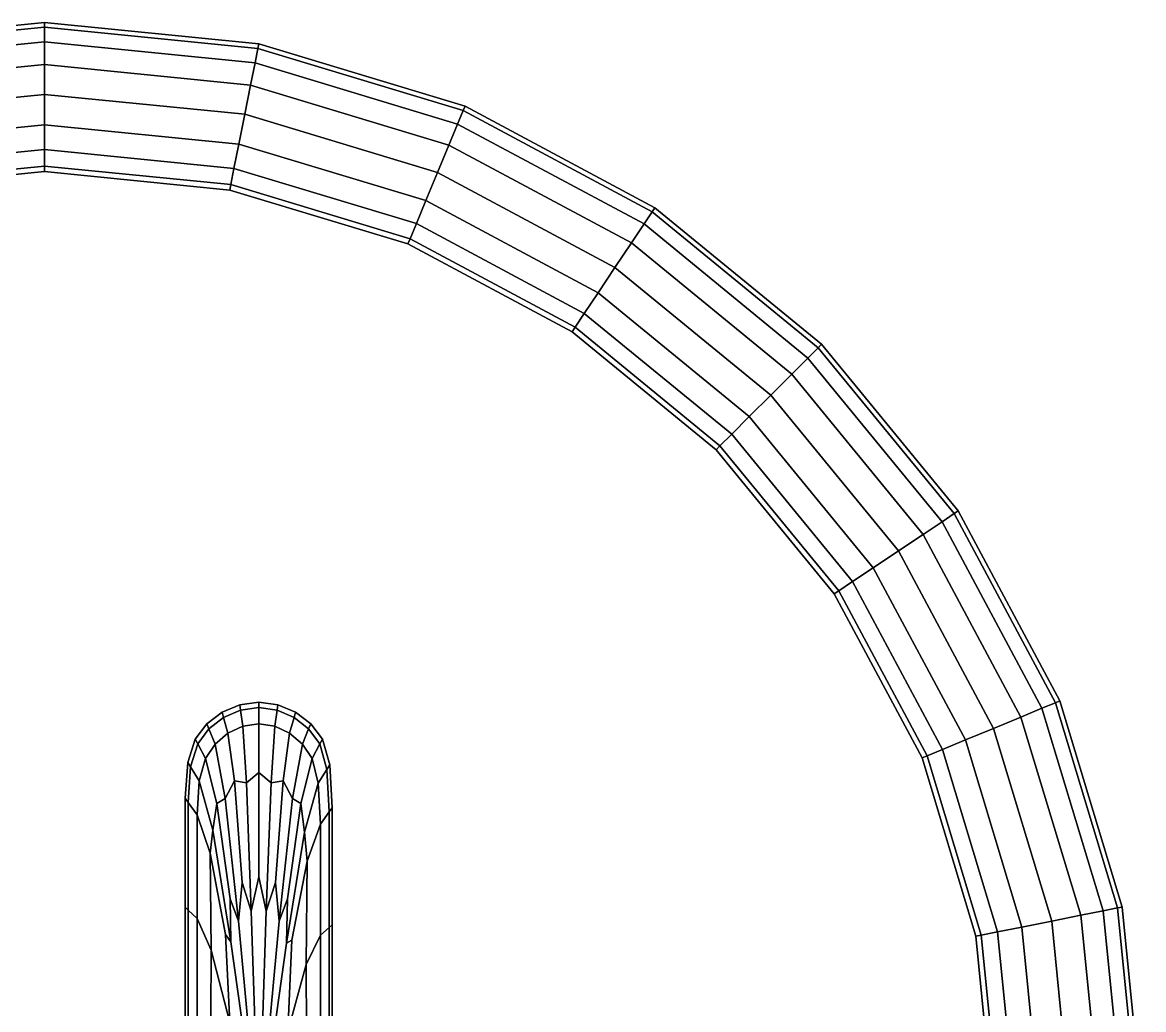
# Model space of a CAD drawing. Extents: x -1.16 to -0.13, y -0.58 to 0.46.
# Drawn here: x -0.656 to -0.127, y -0.009 to 0.457 of the extents above; entities that cross this region are included whole.
import ezdxf

# ---------------------------------------------------------------- set-up
doc = ezdxf.new("R2010")
doc.units = 0

# ---------------------------------------------------------------- blocks, each defined once
blk = doc.blocks.new('Circle')
at = {"layer": 'Meshes', "color": 250}
mesh = blk.add_polyface(dxfattribs=at)
corners = [(-0.137886, 0.693204), (-0.13497, 0.678543), (-0.264804, 0.639293), (-0.270525, 0.653107), (-0.274171, 0.661909, 0.001731), (-0.139745, 0.702547, 0.001731), (0, 0.716445, 0.001731), (0, 0.706917), (0, 0.691966), (-0.124125, 0.624019), (-0.122009, 0.613382, 0.001731), (-0.239374, 0.577902, 0.001731), (-0.243525, 0.587923), (-0.249752, 0.602955), (-0.127298, 0.639973), (0, 0.652634), (0, 0.636363), (0, 0.625517, 0.001731), (-0.131177, 0.659474), (-0.257362, 0.621327), (0, 0.67252), (-0.140364, 0.705661, 0.006922), (0, 0.719621, 0.006922), (-0.275387, 0.664843, 0.006922), (-0.140364, 0.705661, 0.02018), (0, 0.719621, 0.02018), (-0.121304, 0.609837, 0.006922), (-0.237991, 0.574562, 0.006922), (0, 0.621901, 0.006922), (0, 0.621901, 0.02018), (-0.121304, 0.609837, 0.02018), (-0.237991, 0.574562, 0.02018), (-0.121304, 0.609837, 0.04611), (-0.237991, 0.574562, 0.04611), (0, 0.621901, 0.04611), (0, 0.621901, 0.072461), (-0.121304, 0.609837, 0.072461), (-0.237991, 0.574562, 0.072461), (-0.140364, 0.705661, 0.04611), (0, 0.719621, 0.04611), (-0.140364, 0.705661, 0.072461), (0, 0.719621, 0.072461), (-0.140364, 0.705661, 0.08698), (0, 0.719621, 0.08698), (-0.275387, 0.664843, 0.08698), (-0.274171, 0.661909, 0.093433), (-0.139745, 0.702547, 0.093433), (0, 0.716445, 0.093433), (-0.121304, 0.609837, 0.08698), (-0.237991, 0.574562, 0.08698), (0, 0.621901, 0.08698), (0, 0.625517, 0.093433), (-0.122009, 0.613382, 0.093433), (-0.239374, 0.577902, 0.093433), (-0.137886, 0.693204, 0.095584), (0, 0.706917, 0.095584), (-0.270525, 0.653107, 0.095584), (-0.264804, 0.639293, 0.095584), (-0.13497, 0.678543, 0.095584), (0, 0.691966, 0.095584), (-0.124125, 0.624018, 0.095584), (0, 0.636363, 0.095584), (0, 0.652634, 0.095584), (-0.127298, 0.639973, 0.095584), (-0.249752, 0.602955, 0.095584), (-0.243525, 0.587923, 0.095584), (-0.131177, 0.659474, 0.095584), (0, 0.67252, 0.095584), (-0.257362, 0.621327, 0.095584), (-0.131151, 0.274443, 0.04611), (-0.131151, 0.274443, 0.02018), (-0.143608, 0.272832, 0.02018), (-0.143608, 0.272832, 0.04611), (-0.143608, 0.272832, 0.072461), (-0.131151, 0.274443, 0.072461), (-0.118695, 0.272832, 0.072461), (-0.118695, 0.272832, 0.04611), (-0.118695, 0.272832, 0.02018), (-0.131151, 0.274443, 0.08698), (-0.143608, 0.272832, 0.08698), (-0.118695, 0.272832, 0.08698)]
mesh.append_faces([[corners[k] for k in face] for face in [(0, 1, 2, 3), (0, 3, 4, 5), (0, 5, 6, 7), (0, 7, 8, 1), (9, 10, 11, 12), (9, 12, 13, 14), (9, 14, 15, 16), (9, 16, 17, 10), (18, 14, 13, 19), (18, 19, 2, 1), (18, 1, 8, 20), (18, 20, 15, 14), (21, 22, 6, 5), (21, 5, 4, 23), (21, 24, 25, 22), (26, 27, 11, 10), (26, 10, 17, 28), (26, 28, 29, 30), (26, 30, 31, 27), (32, 33, 31, 30), (32, 30, 29, 34), (32, 34, 35, 36), (32, 36, 37, 33), (38, 39, 25, 24), (38, 40, 41, 39), (42, 43, 41, 40), (42, 44, 45, 46), (42, 46, 47, 43), (48, 49, 37, 36), (48, 36, 35, 50), (48, 50, 51, 52), (48, 52, 53, 49), (54, 55, 47, 46), (54, 46, 45, 56), (54, 56, 57, 58), (54, 58, 59, 55), (60, 61, 62, 63), (60, 63, 64, 65), (60, 65, 53, 52), (60, 52, 51, 61), (66, 67, 59, 58), (66, 58, 57, 68), (66, 68, 64, 63), (66, 63, 62, 67), (69, 70, 71, 72), (69, 72, 73, 74), (69, 74, 75, 76), (69, 76, 77, 70), (78, 74, 73, 79), (78, 80, 75, 74)]], dxfattribs={"color": 250})
mesh = blk.add_polyface(dxfattribs=at)
corners = [(0.137887, 0.693204), (0.134971, 0.678542), (0, 0.691966), (0, 0.706917), (0, 0.716445, 0.001731), (0.139746, 0.702546, 0.001731), (0.274172, 0.661909, 0.001731), (0.270526, 0.653106), (0.264804, 0.639293), (0.124125, 0.624018), (0.12201, 0.613382, 0.001731), (0, 0.625517, 0.001731), (0, 0.636363), (0, 0.652634), (0.127299, 0.639973), (0.249753, 0.602955), (0.243526, 0.587923), (0.239375, 0.577902, 0.001731), (0.131178, 0.659473), (0, 0.67252), (0.257363, 0.621327), (0.140365, 0.705661, 0.006922), (0.275387, 0.664843, 0.006922), (0, 0.719621, 0.006922), (0, 0.719621, 0.02018), (0.140365, 0.705661, 0.02018), (0.121305, 0.609836, 0.006922), (0, 0.621901, 0.006922), (0.237992, 0.574561, 0.006922), (0.237992, 0.574561, 0.02018), (0.121305, 0.609836, 0.02018), (0, 0.621901, 0.02018), (0.121305, 0.609836, 0.04611), (0, 0.621901, 0.04611), (0.237992, 0.574561, 0.04611), (0.237992, 0.574561, 0.072461), (0.121305, 0.609836, 0.072461), (0, 0.621901, 0.072461), (0.140365, 0.705661, 0.04611), (0, 0.719621, 0.04611), (0, 0.719621, 0.072461), (0.140365, 0.705661, 0.072461), (0.140365, 0.705661, 0.08698), (0, 0.719621, 0.08698), (0, 0.716445, 0.093433), (0.139746, 0.702546, 0.093433), (0.274172, 0.661909, 0.093433), (0.275387, 0.664843, 0.08698), (0.121305, 0.609836, 0.08698), (0, 0.621901, 0.08698), (0.237992, 0.574561, 0.08698), (0.239375, 0.577902, 0.093433), (0.12201, 0.613382, 0.093433), (0, 0.625517, 0.093433), (0.137887, 0.693204, 0.095584), (0.270526, 0.653106, 0.095584), (0, 0.706917, 0.095584), (0, 0.691966, 0.095584), (0.134971, 0.678542, 0.095584), (0.264804, 0.639293, 0.095584), (0.124125, 0.624018, 0.095584), (0.243526, 0.587923, 0.095584), (0.249753, 0.602955, 0.095584), (0.127299, 0.639973, 0.095584), (0, 0.652634, 0.095584), (0, 0.636363, 0.095584), (0.14034, 0.274443, 0.04611), (0.14034, 0.274443, 0.02018), (0.127883, 0.272832, 0.02018), (0.127883, 0.272832, 0.04611), (0.127883, 0.272832, 0.072461), (0.14034, 0.274443, 0.072461), (0.152797, 0.272832, 0.072461), (0.152797, 0.272832, 0.04611), (0.152797, 0.272832, 0.02018), (0.14034, 0.274443, 0.006922), (0.127883, 0.272832, 0.006922), (0.152797, 0.272832, 0.006922), (0.131178, 0.659473, 0.095584), (0.257363, 0.621327, 0.095584), (0, 0.67252, 0.095584)]
mesh.append_faces([[corners[k] for k in face] for face in [(0, 1, 2, 3), (0, 3, 4, 5), (0, 5, 6, 7), (0, 7, 8, 1), (9, 10, 11, 12), (9, 12, 13, 14), (9, 14, 15, 16), (9, 16, 17, 10), (18, 14, 13, 19), (18, 19, 2, 1), (18, 1, 8, 20), (18, 20, 15, 14), (21, 22, 6, 5), (21, 5, 4, 23), (21, 23, 24, 25), (26, 27, 11, 10), (26, 10, 17, 28), (26, 28, 29, 30), (26, 30, 31, 27), (32, 33, 31, 30), (32, 30, 29, 34), (32, 34, 35, 36), (32, 36, 37, 33), (38, 25, 24, 39), (38, 39, 40, 41), (42, 41, 40, 43), (42, 43, 44, 45), (42, 45, 46, 47), (48, 49, 37, 36), (48, 36, 35, 50), (48, 50, 51, 52), (48, 52, 53, 49), (54, 55, 46, 45), (54, 45, 44, 56), (54, 56, 57, 58), (54, 58, 59, 55), (60, 61, 62, 63), (60, 63, 64, 65), (60, 65, 53, 52), (60, 52, 51, 61), (66, 67, 68, 69), (66, 69, 70, 71), (66, 71, 72, 73), (66, 73, 74, 67), (75, 76, 68, 67), (75, 67, 74, 77), (78, 79, 59, 58), (78, 58, 57, 80), (78, 80, 64, 63), (78, 63, 62, 79)]], dxfattribs={"color": 250})
mesh = blk.add_polyface(dxfattribs=at)
corners = [(0.392669, 0.58767), (0.384364, 0.57524), (0.264804, 0.639293), (0.270526, 0.653106), (0.274172, 0.661909, 0.001731), (0.397961, 0.59559, 0.001731), (0.506603, 0.506603, 0.001731), (0.499866, 0.499866), (0.489294, 0.489294), (0.353478, 0.529017), (0.362516, 0.542543), (0.461482, 0.461482), (0.449977, 0.449977), (0.442307, 0.442307, 0.001731), (0.347453, 0.52, 0.001731), (0.239375, 0.577902, 0.001731), (0.243526, 0.587923), (0.249753, 0.602955), (0.373562, 0.559074), (0.257363, 0.621327), (0.475543, 0.475543), (0.399725, 0.59823, 0.006922), (0.508849, 0.508849, 0.006922), (0.275387, 0.664843, 0.006922), (0.275387, 0.664843, 0.02018), (0.399725, 0.59823, 0.02018), (0.508849, 0.508849, 0.02018), (0.140365, 0.705661, 0.006922), (0.140365, 0.705661, 0.02018), (0.345445, 0.516994, 0.006922), (0.237992, 0.574561, 0.006922), (0.43975, 0.43975, 0.006922), (0.43975, 0.43975, 0.02018), (0.345445, 0.516994, 0.02018), (0.237992, 0.574561, 0.02018), (0.345445, 0.516994, 0.04611), (0.237992, 0.574561, 0.04611), (0.43975, 0.43975, 0.04611), (0.43975, 0.43975, 0.072461), (0.345445, 0.516994, 0.072461), (0.237992, 0.574561, 0.072461), (0.140365, 0.705661, 0.04611), (0.275387, 0.664843, 0.04611), (0.140365, 0.705661, 0.072461), (0.275387, 0.664843, 0.072461), (0.399725, 0.59823, 0.04611), (0.508849, 0.508849, 0.04611), (0.399725, 0.59823, 0.072461), (0.399725, 0.59823, 0.08698), (0.275387, 0.664843, 0.08698), (0.274172, 0.661909, 0.093433), (0.397961, 0.59559, 0.093433), (0.506603, 0.506603, 0.093433), (0.508849, 0.508849, 0.08698), (0.140365, 0.705661, 0.08698), (0.345445, 0.516994, 0.08698), (0.237992, 0.574561, 0.08698), (0.43975, 0.43975, 0.08698), (0.442307, 0.442307, 0.093433), (0.347453, 0.52, 0.093433), (0.239375, 0.577902, 0.093433), (0.392669, 0.58767, 0.095584), (0.499866, 0.499866, 0.095584), (0.270526, 0.653106, 0.095584), (0.264804, 0.639293, 0.095584), (0.384364, 0.57524, 0.095584), (0.489294, 0.489294, 0.095584), (0.353478, 0.529017, 0.095584), (0.449977, 0.449977, 0.095584), (0.461482, 0.461482, 0.095584), (0.362516, 0.542543, 0.095584), (0.249753, 0.602955, 0.095584), (0.243526, 0.587923, 0.095584), (0.373562, 0.559074, 0.095584), (0.475543, 0.475543, 0.095584), (0.257363, 0.621327, 0.095584)]
mesh.append_faces([[corners[k] for k in face] for face in [(0, 1, 2, 3), (0, 3, 4, 5), (0, 5, 6, 7), (0, 7, 8, 1), (9, 10, 11, 12), (9, 12, 13, 14), (9, 14, 15, 16), (9, 16, 17, 10), (18, 10, 17, 19), (18, 19, 2, 1), (18, 1, 8, 20), (18, 20, 11, 10), (21, 22, 6, 5), (21, 5, 4, 23), (21, 23, 24, 25), (21, 25, 26, 22), (27, 28, 24, 23), (29, 30, 15, 14), (29, 14, 13, 31), (29, 31, 32, 33), (29, 33, 34, 30), (35, 36, 34, 33), (35, 33, 32, 37), (35, 37, 38, 39), (35, 39, 40, 36), (41, 42, 24, 28), (41, 43, 44, 42), (45, 46, 26, 25), (45, 25, 24, 42), (45, 42, 44, 47), (48, 47, 44, 49), (48, 49, 50, 51), (48, 51, 52, 53), (54, 49, 44, 43), (55, 56, 40, 39), (55, 39, 38, 57), (55, 57, 58, 59), (55, 59, 60, 56), (61, 62, 52, 51), (61, 51, 50, 63), (61, 63, 64, 65), (61, 65, 66, 62), (67, 68, 69, 70), (67, 70, 71, 72), (67, 72, 60, 59), (67, 59, 58, 68), (73, 74, 66, 65), (73, 65, 64, 75), (73, 75, 71, 70), (73, 70, 69, 74)]], dxfattribs={"color": 250})
mesh = blk.add_polyface(dxfattribs=at)
corners = [(0.58767, 0.392668), (0.575241, 0.384363), (0.489294, 0.489294), (0.499866, 0.499866), (0.506603, 0.506603, 0.001731), (0.59559, 0.397961, 0.001731), (0.661909, 0.274172, 0.001731), (0.653106, 0.270526), (0.639293, 0.264804), (0.529017, 0.353478), (0.52, 0.347453, 0.001731), (0.442307, 0.442307, 0.001731), (0.449977, 0.449977), (0.461482, 0.461482), (0.542543, 0.362516), (0.602955, 0.249752), (0.587923, 0.243526), (0.577902, 0.239375, 0.001731), (0.559075, 0.373562), (0.475543, 0.475543), (0.621327, 0.257362), (0.59823, 0.399725, 0.006922), (0.664843, 0.275387, 0.006922), (0.508849, 0.508849, 0.006922), (0.508849, 0.508849, 0.02018), (0.59823, 0.399725, 0.02018), (0.664843, 0.275387, 0.02018), (0.516994, 0.345445, 0.006922), (0.43975, 0.43975, 0.006922), (0.574561, 0.237991, 0.006922), (0.574561, 0.237991, 0.02018), (0.516994, 0.345445, 0.02018), (0.43975, 0.43975, 0.02018), (0.516994, 0.345445, 0.04611), (0.43975, 0.43975, 0.04611), (0.574561, 0.237991, 0.04611), (0.574562, 0.237991, 0.072461), (0.516994, 0.345445, 0.072461), (0.43975, 0.43975, 0.072461), (0.59823, 0.399725, 0.04611), (0.664843, 0.275387, 0.04611), (0.508849, 0.508849, 0.04611), (0.508849, 0.508849, 0.072461), (0.59823, 0.399725, 0.072461), (0.664843, 0.275387, 0.072461), (0.399725, 0.59823, 0.04611), (0.399725, 0.59823, 0.072461), (0.399725, 0.59823, 0.08698), (0.508849, 0.508849, 0.08698), (0.59823, 0.399725, 0.08698), (0.664843, 0.275387, 0.08698), (0.506603, 0.506603, 0.093433), (0.59559, 0.397961, 0.093433), (0.661909, 0.274172, 0.093433), (0.516994, 0.345445, 0.08698), (0.43975, 0.43975, 0.08698), (0.574562, 0.237991, 0.08698), (0.577902, 0.239375, 0.093433), (0.52, 0.347453, 0.093433), (0.442307, 0.442307, 0.093433), (0.58767, 0.392668, 0.095584), (0.653106, 0.270526, 0.095584), (0.499866, 0.499866, 0.095584), (0.489294, 0.489294, 0.095584), (0.575241, 0.384363, 0.095584), (0.639293, 0.264804, 0.095584), (0.529017, 0.353478, 0.095584), (0.587923, 0.243526, 0.095584), (0.602955, 0.249752, 0.095584), (0.542543, 0.362516, 0.095584), (0.461482, 0.461482, 0.095584), (0.449977, 0.449977, 0.095584), (0.559075, 0.373562, 0.095584), (0.621327, 0.257362, 0.095584), (0.475543, 0.475543, 0.095584)]
mesh.append_faces([[corners[k] for k in face] for face in [(0, 1, 2, 3), (0, 3, 4, 5), (0, 5, 6, 7), (0, 7, 8, 1), (9, 10, 11, 12), (9, 12, 13, 14), (9, 14, 15, 16), (9, 16, 17, 10), (18, 14, 13, 19), (18, 19, 2, 1), (18, 1, 8, 20), (18, 20, 15, 14), (21, 22, 6, 5), (21, 5, 4, 23), (21, 23, 24, 25), (21, 25, 26, 22), (27, 28, 11, 10), (27, 10, 17, 29), (27, 29, 30, 31), (27, 31, 32, 28), (33, 34, 32, 31), (33, 31, 30, 35), (33, 35, 36, 37), (33, 37, 38, 34), (39, 40, 26, 25), (39, 25, 24, 41), (39, 41, 42, 43), (39, 43, 44, 40), (45, 46, 42, 41), (47, 48, 42, 46), (49, 50, 44, 43), (49, 43, 42, 48), (49, 48, 51, 52), (49, 52, 53, 50), (54, 55, 38, 37), (54, 37, 36, 56), (54, 56, 57, 58), (54, 58, 59, 55), (60, 61, 53, 52), (60, 52, 51, 62), (60, 62, 63, 64), (60, 64, 65, 61), (66, 67, 68, 69), (66, 69, 70, 71), (66, 71, 59, 58), (66, 58, 57, 67), (72, 73, 65, 64), (72, 64, 63, 74), (72, 74, 70, 69), (72, 69, 68, 73)]], dxfattribs={"color": 250})
mesh = blk.add_polyface(dxfattribs=at)
corners = [(0.160501, 0.254293, 0.095584), (0.168869, 0.247043, 0.095584), (0.172997, 0.257042, 0.093433), (0.163418, 0.264572, 0.093433), (0.152293, 0.269346, 0.093433), (0.150782, 0.25889, 0.095584), (0.14034, 0.260422, 0.095584), (0.14034, 0.270938, 0.093433), (0.128387, 0.269346, 0.093433), (0.129898, 0.25889, 0.095584), (0.120179, 0.254293, 0.095584), (0.117262, 0.264572, 0.093433), (0.107683, 0.257042, 0.093433), (0.111811, 0.247043, 0.095584), (0.181996, 0.250393, 0.08698), (0.181996, 0.250393, 0.072461), (0.174373, 0.260375, 0.072461), (0.174373, 0.260375, 0.08698), (0.098683, 0.250393, 0.08698), (0.106307, 0.260375, 0.08698), (0.106307, 0.260375, 0.072461), (0.098683, 0.250393, 0.072461), (0.116289, 0.267999, 0.08698), (0.116289, 0.267999, 0.072461), (0.127883, 0.272832, 0.08698), (0.127883, 0.272832, 0.072461), (0.14034, 0.274443, 0.08698), (0.14034, 0.274443, 0.072461), (0.152797, 0.272832, 0.08698), (0.152797, 0.272832, 0.072461), (0.16439, 0.267999, 0.08698), (0.16439, 0.267999, 0.072461), (0.16439, 0.267999, 0.04611), (0.16439, 0.267999, 0.02018), (0.152797, 0.272832, 0.02018), (0.152797, 0.272832, 0.04611), (0.174373, 0.260375, 0.04611), (0.174373, 0.260375, 0.02018), (0.116289, 0.267999, 0.04611), (0.116289, 0.267999, 0.02018), (0.106307, 0.260375, 0.02018), (0.106307, 0.260375, 0.04611), (0.127883, 0.272832, 0.04611), (0.127883, 0.272832, 0.02018), (0.098683, 0.250393, 0.04611), (0.098683, 0.250393, 0.02018), (0.181996, 0.250393, 0.04611), (0.181996, 0.250393, 0.02018), (0.181996, 0.250393, 0.006922), (0.174373, 0.260375, 0.006922), (0.098683, 0.250393, 0.006922), (0.106307, 0.260375, 0.006922), (0.116289, 0.267999, 0.006922), (0.117262, 0.264572, 0.001731), (0.107683, 0.257042, 0.001731), (0.127883, 0.272832, 0.006922), (0.128387, 0.269346, 0.001731), (0.14034, 0.274443, 0.006922), (0.14034, 0.270938, 0.001731), (0.152797, 0.272832, 0.006922), (0.152293, 0.269346, 0.001731), (0.16439, 0.267999, 0.006922), (0.163418, 0.264572, 0.001731), (0.172997, 0.257042, 0.001731), (0.160501, 0.254293), (0.168869, 0.247043), (0.150782, 0.25889), (0.14034, 0.260422), (0.129898, 0.25889), (0.120179, 0.254293), (0.111811, 0.247043)]
mesh.append_faces([[corners[k] for k in face] for face in [(0, 1, 2, 3), (0, 3, 4, 5), (6, 5, 4, 7), (6, 7, 8, 9), (10, 9, 8, 11), (10, 11, 12, 13), (14, 15, 16, 17), (18, 19, 20, 21), (22, 23, 20, 19), (22, 19, 12, 11), (22, 11, 8, 24), (22, 24, 25, 23), (26, 27, 25, 24), (26, 24, 8, 7), (26, 7, 4, 28), (26, 28, 29, 27), (30, 31, 29, 28), (30, 28, 4, 3), (30, 3, 2, 17), (30, 17, 16, 31), (32, 33, 34, 35), (32, 35, 29, 31), (32, 31, 16, 36), (32, 36, 37, 33), (38, 39, 40, 41), (38, 41, 20, 23), (38, 23, 25, 42), (38, 42, 43, 39), (44, 21, 20, 41), (44, 41, 40, 45), (46, 47, 37, 36), (46, 36, 16, 15), (48, 49, 37, 47), (50, 45, 40, 51), (52, 53, 54, 51), (52, 51, 40, 39), (52, 39, 43, 55), (52, 55, 56, 53), (57, 58, 56, 55), (57, 59, 60, 58), (61, 62, 60, 59), (61, 59, 34, 33), (61, 33, 37, 49), (61, 49, 63, 62), (64, 62, 63, 65), (64, 66, 60, 62), (67, 58, 60, 66), (67, 68, 56, 58), (69, 53, 56, 68), (69, 70, 54, 53)]], dxfattribs={"color": 250})
mesh = blk.add_polyface(dxfattribs=at)
corners = [(0.693204, 0.137887), (0.678542, 0.13497), (0.639293, 0.264804), (0.653106, 0.270526), (0.661909, 0.274172, 0.001731), (0.702547, 0.139745, 0.001731), (0.716445, 0, 0.001731), (0.706917, 0), (0.691966, 0), (0.624019, 0.124125), (0.613382, 0.122009, 0.001731), (0.577902, 0.239375, 0.001731), (0.587923, 0.243526), (0.602955, 0.249752), (0.639973, 0.127299), (0.652634, 0), (0.636364, 0), (0.625517, 0, 0.001731), (0.659473, 0.131177), (0.621327, 0.257362), (0.67252, 0), (0.705661, 0.140365, 0.006922), (0.719621, 0, 0.006922), (0.664843, 0.275387, 0.006922), (0.664843, 0.275387, 0.02018), (0.705661, 0.140365, 0.02018), (0.719621, 0, 0.02018), (0.609836, 0.121304, 0.006922), (0.574561, 0.237991, 0.006922), (0.621901, 0, 0.006922), (0.621901, 0, 0.02018), (0.609836, 0.121304, 0.02018), (0.574561, 0.237991, 0.02018), (0.609836, 0.121304, 0.04611), (0.574561, 0.237991, 0.04611), (0.621901, 0, 0.04611), (0.621901, 0, 0.072461), (0.609836, 0.121304, 0.072461), (0.574562, 0.237991, 0.072461), (0.705661, 0.140365, 0.04611), (0.719621, 0, 0.04611), (0.664843, 0.275387, 0.04611), (0.664843, 0.275387, 0.072461), (0.705661, 0.140365, 0.072461), (0.719621, 0, 0.072461), (0.705661, 0.140365, 0.08698), (0.719621, 0, 0.08698), (0.664843, 0.275387, 0.08698), (0.661909, 0.274172, 0.093433), (0.702547, 0.139745, 0.093433), (0.716445, 0, 0.093433), (0.609836, 0.121304, 0.08698), (0.574562, 0.237991, 0.08698), (0.621901, 0, 0.08698), (0.625517, 0, 0.093433), (0.613382, 0.122009, 0.093433), (0.577902, 0.239375, 0.093433), (0.693204, 0.137887, 0.095584), (0.706917, 0, 0.095584), (0.653106, 0.270526, 0.095584), (0.639293, 0.264804, 0.095584), (0.678542, 0.13497, 0.095584), (0.691966, 0, 0.095584), (0.624019, 0.124125, 0.095584), (0.636364, 0, 0.095584), (0.652634, 0, 0.095584), (0.639973, 0.127299, 0.095584), (0.602955, 0.249752, 0.095584), (0.587923, 0.243526, 0.095584), (0.659473, 0.131177, 0.095584), (0.67252, 0, 0.095584), (0.621327, 0.257362, 0.095584), (0.188441, 0.205303, 0.04611), (0.188441, 0.12877, 0.04611), (0.188441, 0.12877, 0.02018), (0.188441, 0.205303, 0.02018), (0.188441, 0.205303, 0.006922), (0.188441, 0.12877, 0.006922)]
mesh.append_faces([[corners[k] for k in face] for face in [(0, 1, 2, 3), (0, 3, 4, 5), (0, 5, 6, 7), (0, 7, 8, 1), (9, 10, 11, 12), (9, 12, 13, 14), (9, 14, 15, 16), (9, 16, 17, 10), (18, 14, 13, 19), (18, 19, 2, 1), (18, 1, 8, 20), (18, 20, 15, 14), (21, 22, 6, 5), (21, 5, 4, 23), (21, 23, 24, 25), (21, 25, 26, 22), (27, 28, 11, 10), (27, 10, 17, 29), (27, 29, 30, 31), (27, 31, 32, 28), (33, 34, 32, 31), (33, 31, 30, 35), (33, 35, 36, 37), (33, 37, 38, 34), (39, 40, 26, 25), (39, 25, 24, 41), (39, 41, 42, 43), (39, 43, 44, 40), (45, 46, 44, 43), (45, 43, 42, 47), (45, 47, 48, 49), (45, 49, 50, 46), (51, 52, 38, 37), (51, 37, 36, 53), (51, 53, 54, 55), (51, 55, 56, 52), (57, 58, 50, 49), (57, 49, 48, 59), (57, 59, 60, 61), (57, 61, 62, 58), (63, 64, 65, 66), (63, 66, 67, 68), (63, 68, 56, 55), (63, 55, 54, 64), (69, 70, 62, 61), (69, 61, 60, 71), (69, 71, 67, 66), (69, 66, 65, 70), (72, 73, 74, 75), (76, 75, 74, 77)]], dxfattribs={"color": 250})
mesh = blk.add_polyface(dxfattribs=at)
corners = [(0.100018, 0.200641, 0.095584), (0.108564, 0.175617, 0.095584), (0.110307, 0.190635, 0.095584), (0.101369, 0.223014, 0.095584), (0.09573, 0.232086, 0.093433), (0.094184, 0.20885, 0.093433), (0.092239, 0.211586, 0.08698), (0.09385, 0.23511, 0.08698), (0.09385, 0.23511, 0.072461), (0.092239, 0.211586, 0.072461), (0.092239, 0.211586, 0.04611), (0.09385, 0.23511, 0.04611), (0.09385, 0.23511, 0.02018), (0.092239, 0.211586, 0.02018), (0.092239, 0.211586, 0.006922), (0.09385, 0.23511, 0.006922), (0.09573, 0.232086, 0.001731), (0.094184, 0.20885, 0.001731), (0.100018, 0.200641), (0.101369, 0.223014), (0.110307, 0.190635), (0.108564, 0.175617), (0.151187, 0.156363, 0.095584), (0.153705, 0.131206, 0.095584), (0.162326, 0.211417, 0.095584), (0.156228, 0.222958, 0.095584), (0.148387, 0.221629, 0.095584), (0.145232, 0.137729, 0.095584), (0.14034, 0.160238, 0.095584), (0.14034, 0.228366, 0.095584), (0.132292, 0.221629, 0.095584), (0.135448, 0.137729, 0.095584), (0.129492, 0.156363, 0.095584), (0.124452, 0.222958, 0.095584), (0.118354, 0.211417, 0.095584), (0.126975, 0.131206, 0.095584), (0.160501, 0.254293, 0.095584), (0.150782, 0.25889, 0.095584), (0.168869, 0.247043, 0.095584), (0.14034, 0.260422, 0.095584), (0.129898, 0.25889, 0.095584), (0.120179, 0.254293, 0.095584), (0.111811, 0.247043, 0.095584), (0.10542, 0.237549, 0.095584), (0.112821, 0.208183, 0.095584), (0.107683, 0.257042, 0.093433), (0.100368, 0.247182, 0.093433), (0.098683, 0.250393, 0.08698), (0.098683, 0.250393, 0.072461), (0.106307, 0.260375, 0.08698), (0.098683, 0.250393, 0.04611), (0.098683, 0.250393, 0.02018), (0.098683, 0.250393, 0.006922), (0.100368, 0.247182, 0.001731), (0.106307, 0.260375, 0.006922), (0.107683, 0.257042, 0.001731), (0.151187, 0.156363), (0.156228, 0.222958), (0.162326, 0.211417), (0.153705, 0.131206), (0.145232, 0.137729), (0.148387, 0.221629), (0.14034, 0.160239), (0.14034, 0.228366), (0.135448, 0.137729), (0.132292, 0.221629), (0.129492, 0.156363), (0.124452, 0.222958), (0.126975, 0.131206), (0.118354, 0.211417), (0.160501, 0.254293), (0.168869, 0.247043), (0.150782, 0.25889), (0.14034, 0.260422), (0.129898, 0.25889), (0.120179, 0.254293), (0.111811, 0.247043), (0.10542, 0.237549), (0.112821, 0.208183)]
mesh.append_faces([[corners[k] for k in face] for face in [(0, 1, 2, 3), (0, 3, 4, 5), (6, 5, 4, 7), (6, 7, 8, 9), (10, 9, 8, 11), (10, 11, 12, 13), (14, 13, 12, 15), (14, 15, 16, 17), (18, 17, 16, 19), (18, 19, 20, 21), (22, 23, 24, 25), (22, 25, 26, 27), (28, 27, 26, 29), (28, 29, 30, 31), (32, 31, 30, 33), (32, 33, 34, 35), (36, 37, 26, 25), (36, 25, 24, 38), (39, 40, 30, 29), (39, 29, 26, 37), (41, 42, 34, 33), (41, 33, 30, 40), (43, 3, 2, 44), (43, 44, 34, 42), (43, 42, 45, 46), (43, 46, 4, 3), (47, 48, 8, 7), (47, 7, 4, 46), (47, 46, 45, 49), (50, 51, 12, 11), (50, 11, 8, 48), (52, 53, 16, 15), (52, 15, 12, 51), (52, 54, 55, 53), (56, 57, 58, 59), (56, 60, 61, 57), (62, 63, 61, 60), (62, 64, 65, 63), (66, 67, 65, 64), (66, 68, 69, 67), (70, 71, 58, 57), (70, 57, 61, 72), (73, 72, 61, 63), (73, 63, 65, 74), (75, 74, 65, 67), (75, 67, 69, 76), (77, 53, 55, 76), (77, 76, 69, 78), (77, 78, 20, 19), (77, 19, 16, 53)]], dxfattribs={"color": 250})
mesh = blk.add_polyface(dxfattribs=at)
corners = [(0.162035, -0.024648, 0.095584), (0.172115, -0.029613, 0.095584), (0.171437, 0.102671, 0.095584), (0.159323, 0.058835, 0.095584), (0.180662, -0.03195, 0.095584), (0.186496, -0.032716, 0.093433), (0.186496, 0.127047, 0.093433), (0.180662, 0.121878, 0.095584), (0.188441, -0.032972, 0.08698), (0.188441, -0.032972, 0.072461), (0.188441, 0.12877, 0.072461), (0.188441, 0.12877, 0.08698), (0.188441, -0.032972, 0.04611), (0.188441, -0.032972, 0.02018), (0.188441, 0.12877, 0.02018), (0.188441, 0.12877, 0.04611), (0.188441, -0.032972, 0.006922), (0.186496, -0.032716, 0.001731), (0.186496, 0.127047, 0.001731), (0.188441, 0.12877, 0.006922), (0.162035, -0.024648), (0.159323, 0.058835), (0.171437, 0.102671), (0.172115, -0.029613), (0.180662, -0.03195), (0.180662, 0.121878), (0.162035, 0.118656, 0.095584), (0.172115, 0.170344, 0.095584), (0.170373, 0.189316, 0.095584), (0.158596, 0.116745, 0.095584), (0.180662, 0.194665, 0.095584), (0.186496, 0.202643, 0.093433), (0.18495, 0.230534, 0.093433), (0.179311, 0.22152, 0.095584), (0.188441, 0.205303, 0.08698), (0.188441, 0.205303, 0.072461), (0.18683, 0.233539, 0.072461), (0.186829, 0.233539, 0.08698), (0.188441, 0.205303, 0.04611), (0.188441, 0.205303, 0.02018), (0.186829, 0.233539, 0.02018), (0.186829, 0.233539, 0.04611), (0.188441, 0.205303, 0.006922), (0.186496, 0.202643, 0.001731), (0.18495, 0.230534, 0.001731), (0.186829, 0.233539, 0.006922), (0.162035, 0.118656), (0.172115, 0.170344), (0.158596, 0.116745), (0.170373, 0.189316), (0.180662, 0.194665), (0.179311, 0.22152), (0.175259, 0.237549, 0.095584), (0.168869, 0.247043, 0.095584), (0.162326, 0.211417, 0.095584), (0.167858, 0.208183, 0.095584), (0.180312, 0.247182, 0.093433), (0.172997, 0.257042, 0.093433), (0.181996, 0.250393, 0.08698), (0.174373, 0.260375, 0.08698), (0.181996, 0.250393, 0.072461), (0.181996, 0.250393, 0.04611), (0.181996, 0.250393, 0.02018), (0.181996, 0.250393, 0.006922), (0.180312, 0.247182, 0.001731), (0.172997, 0.257042, 0.001731), (0.174373, 0.260375, 0.006922), (0.175259, 0.237549), (0.167858, 0.208183), (0.162326, 0.211417), (0.168869, 0.247043)]
mesh.append_faces([[corners[k] for k in face] for face in [(0, 1, 2, 3), (4, 5, 6, 7), (4, 7, 2, 1), (8, 9, 10, 11), (8, 11, 6, 5), (12, 13, 14, 15), (12, 15, 10, 9), (16, 17, 18, 19), (16, 19, 14, 13), (20, 21, 22, 23), (24, 23, 22, 25), (24, 25, 18, 17), (26, 27, 28, 29), (26, 3, 2, 27), (30, 31, 32, 33), (30, 33, 28, 27), (30, 27, 2, 7), (30, 7, 6, 31), (34, 35, 36, 37), (34, 37, 32, 31), (34, 31, 6, 11), (34, 11, 10, 35), (38, 39, 40, 41), (38, 41, 36, 35), (38, 35, 10, 15), (42, 43, 44, 45), (42, 45, 40, 39), (42, 19, 18, 43), (46, 47, 22, 21), (46, 48, 49, 47), (50, 43, 18, 25), (50, 25, 22, 47), (50, 47, 49, 51), (50, 51, 44, 43), (52, 53, 54, 55), (52, 55, 28, 33), (52, 33, 32, 56), (52, 56, 57, 53), (58, 59, 57, 56), (58, 56, 32, 37), (58, 37, 36, 60), (61, 60, 36, 41), (61, 41, 40, 62), (63, 64, 65, 66), (63, 62, 40, 45), (63, 45, 44, 64), (67, 64, 44, 51), (67, 51, 49, 68), (67, 68, 69, 70), (67, 70, 65, 64)]], dxfattribs={"color": 250})
mesh = blk.add_polyface(dxfattribs=at)
corners = [(0.118645, -0.015934, 0.095584), (0.121357, -0.094737, 0.095584), (0.14034, -0.012408, 0.095584), (0.121357, 0.064792, 0.095584), (0.109242, 0.112065, 0.095584), (0.108564, -0.017455, 0.095584), (0.100018, -0.01817, 0.095584), (0.100018, 0.132792, 0.095584), (0.094184, 0.138382, 0.093433), (0.094184, -0.018405, 0.093433), (0.092239, -0.018483, 0.08698), (0.092239, 0.140246, 0.08698), (0.092239, 0.140246, 0.072461), (0.092239, -0.018483, 0.072461), (0.092239, -0.018483, 0.04611), (0.092239, 0.140246, 0.04611), (0.092239, 0.140246, 0.02018), (0.092239, -0.018483, 0.02018), (0.092239, -0.018483, 0.006922), (0.092239, 0.140246, 0.006922), (0.094184, 0.138382, 0.001731), (0.094184, -0.018405, 0.001731), (0.118645, -0.015934), (0.108564, -0.017455), (0.109242, 0.112065), (0.121357, 0.064792), (0.14034, -0.012408), (0.121357, -0.094737), (0.100018, -0.01817), (0.100018, 0.132792), (0.118645, 0.122435, 0.095584), (0.108564, 0.175617, 0.095584), (0.122083, 0.117689, 0.095584), (0.110307, 0.190635, 0.095584), (0.100018, 0.200641, 0.095584), (0.094184, 0.20885, 0.093433), (0.092239, 0.211586, 0.08698), (0.092239, 0.211586, 0.072461), (0.092239, 0.211586, 0.04611), (0.092239, 0.211586, 0.02018), (0.092239, 0.211586, 0.006922), (0.094184, 0.20885, 0.001731), (0.118645, 0.122435), (0.108564, 0.175617), (0.110307, 0.190635), (0.122083, 0.117689), (0.100018, 0.200641), (0.162035, 0.118656, 0.095584), (0.158596, 0.116745, 0.095584), (0.159323, 0.058835, 0.095584), (0.162035, 0.118656), (0.159323, 0.058835), (0.158596, 0.116745), (0.151187, 0.156363, 0.095584), (0.145232, 0.137729, 0.095584), (0.153705, 0.131206, 0.095584), (0.14034, 0.160238, 0.095584), (0.135448, 0.137729, 0.095584), (0.129492, 0.156363, 0.095584), (0.126975, 0.131206, 0.095584), (0.121551, 0.145774, 0.095584), (0.118354, 0.211417, 0.095584), (0.112821, 0.208183, 0.095584), (0.159128, 0.145774, 0.095584), (0.170373, 0.189316, 0.095584), (0.167858, 0.208183, 0.095584), (0.162326, 0.211417, 0.095584), (0.151187, 0.156363), (0.153705, 0.131206), (0.145232, 0.137729), (0.14034, 0.160239), (0.135448, 0.137729), (0.129492, 0.156363), (0.126975, 0.131206), (0.121551, 0.145774), (0.112821, 0.208183), (0.118354, 0.211417), (0.159128, 0.145774), (0.167858, 0.208183), (0.170373, 0.189316), (0.162326, 0.211417)]
mesh.append_faces([[corners[k] for k in face] for face in [(0, 1, 2, 3), (0, 3, 4, 5), (6, 5, 4, 7), (6, 7, 8, 9), (10, 9, 8, 11), (10, 11, 12, 13), (14, 13, 12, 15), (14, 15, 16, 17), (18, 17, 16, 19), (18, 19, 20, 21), (22, 23, 24, 25), (22, 25, 26, 27), (28, 21, 20, 29), (28, 29, 24, 23), (30, 31, 4, 3), (30, 3, 2, 32), (30, 32, 33, 31), (34, 35, 8, 7), (34, 7, 4, 31), (36, 37, 12, 11), (36, 11, 8, 35), (38, 39, 16, 15), (38, 15, 12, 37), (40, 41, 20, 19), (40, 19, 16, 39), (42, 43, 44, 45), (42, 45, 26, 25), (42, 25, 24, 43), (46, 43, 24, 29), (46, 29, 20, 41), (47, 48, 2, 49), (50, 51, 26, 52), (53, 54, 2, 55), (56, 57, 2, 54), (58, 59, 2, 57), (60, 32, 2, 59), (60, 59, 61, 62), (60, 62, 33, 32), (63, 55, 2, 48), (63, 48, 64, 65), (63, 65, 66, 55), (67, 68, 26, 69), (70, 69, 26, 71), (72, 71, 26, 73), (74, 75, 76, 73), (74, 73, 26, 45), (74, 45, 44, 75), (77, 78, 79, 52), (77, 52, 26, 68), (77, 68, 80, 78)]], dxfattribs={"color": 250})

msp = doc.modelspace()

# ---------------------------------------------------------------- block references
at = {"layer": '1025', "xscale": 0.721093, "yscale": 0.721093, "zscale": 0.721093}
msp.add_blockref('Circle', (-0.645742, -0.062272, 0.878625), dxfattribs=at)

doc.saveas('drawing.dxf')
